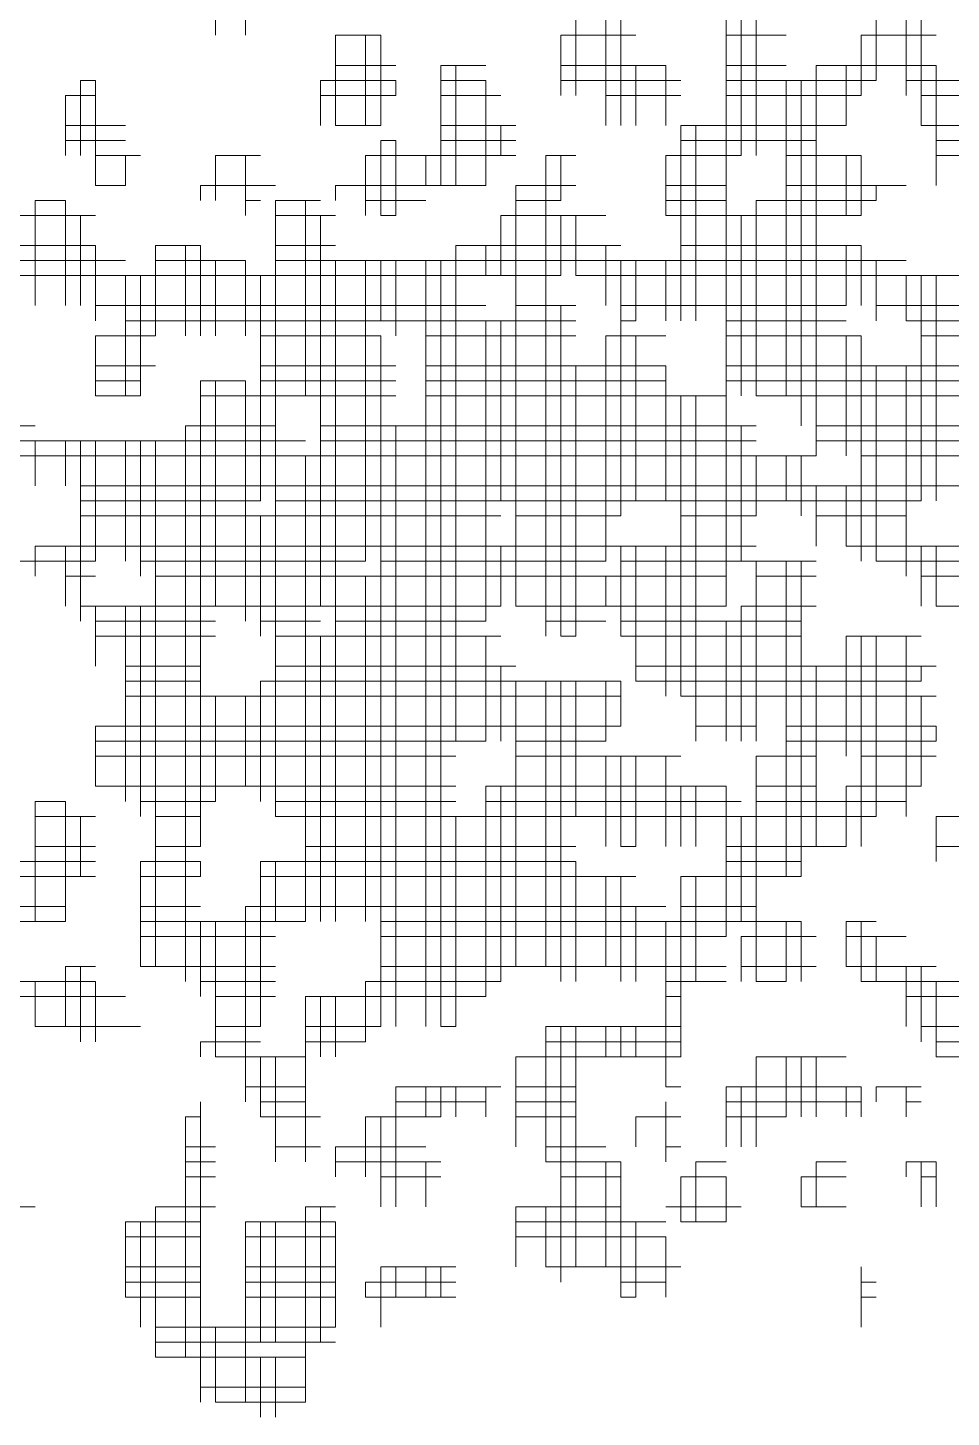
# Model space of a CAD drawing. Header units: millimetres. Extents: x 13268 to 164478, y 289082 to 363688.
# Drawn here: x 81355 to 82638, y 346916 to 348846 of the extents above; entities that cross this region are included whole.
import ezdxf

# ---------------------------------------------------------------- set-up
doc = ezdxf.new("R2010")
doc.units = ezdxf.units.MM

# ---------------------------------------------------------------- blocks, each defined once
blk = doc.blocks.new('A$C010A7659')
at = {"lineweight": 0}
for points in [[(1829.95, 1689.19), (1829.95, 1581.54)], [(1846.51, 1689.19), (1846.51, 1573.26)], [(1846.51, 1689.19), (1846.51, 1581.54)], [(1854.79, 1689.19), (1854.79, 1556.7)], [(1680.91, 1680.91), (1680.91, 1556.7)], [(1689.19, 1680.91), (1689.19, 1556.7)], [(1664.35, 1622.94), (1664.35, 1573.26)], [(1465.62, 1614.66), (1465.62, 1606.38)], [(1482.18, 1614.66), (1482.18, 1606.38)], [(1664.35, 1614.66), (1664.35, 1573.26)], [(1747.15, 1614.66), (1747.15, 1540.14)], [(1747.15, 1614.66), (1747.15, 1589.82)], [(1755.43, 1614.66), (1755.43, 1540.14)], [(1763.71, 1614.66), (1763.71, 1540.14)], [(1531.86, 1606.38), (1531.86, 1556.7)], [(1531.86, 1606.38), (1556.7, 1606.38)], [(1548.42, 1606.38), (1548.42, 1556.7)], [(1556.7, 1606.38), (1556.7, 1556.7)], [(1656.07, 1606.38), (1656.07, 1573.26)], [(1656.07, 1606.38), (1697.47, 1606.38)], [(1656.07, 1606.38), (1689.19, 1606.38)], [(1689.19, 1606.38), (1689.19, 1556.7)], [(1747.15, 1606.38), (1780.27, 1606.38)], [(1747.15, 1606.38), (1763.71, 1606.38)], [(1763.71, 1606.38), (1763.71, 1540.14)], [(1821.67, 1606.38), (1821.67, 1581.54)], [(1821.67, 1606.38), (1821.67, 1573.26)], [(1821.67, 1606.38), (1863.07, 1606.38)], [(1829.95, 1606.38), (1863.07, 1606.38)], [(1531.86, 1589.82), (1531.86, 1556.7)], [(1531.86, 1589.82), (1564.98, 1589.82)], [(1556.7, 1589.82), (1556.7, 1556.7)], [(1589.82, 1589.82), (1589.82, 1523.58)], [(1589.82, 1589.82), (1614.66, 1589.82)], [(1598.1, 1589.82), (1598.1, 1523.58)], [(1656.07, 1589.82), (1714.03, 1589.82)], [(1697.47, 1589.82), (1697.47, 1556.7)], [(1714.03, 1589.82), (1714.03, 1556.7)], [(1747.15, 1589.82), (1780.27, 1589.82)], [(1796.83, 1589.82), (1796.83, 1556.7)], [(1796.83, 1589.82), (1863.07, 1589.82)], [(1813.39, 1589.82), (1813.39, 1556.7)], [(1863.07, 1589.82), (1863.07, 1540.14)], [(1391.1, 1581.54), (1391.1, 1540.14)], [(1391.1, 1581.54), (1399.38, 1581.54)], [(1391.1, 1581.54), (1399.38, 1581.54)], [(1399.38, 1581.54), (1399.38, 1523.58)], [(1523.58, 1581.54), (1523.58, 1556.7)], [(1523.58, 1581.54), (1564.98, 1581.54)], [(1523.58, 1581.54), (1564.98, 1581.54)], [(1564.98, 1581.54), (1564.98, 1573.26)], [(1589.82, 1581.54), (1589.82, 1556.7)], [(1589.82, 1581.54), (1614.66, 1581.54)], [(1589.82, 1581.54), (1614.66, 1581.54)], [(1614.66, 1581.54), (1614.66, 1523.58)], [(1656.07, 1581.54), (1722.31, 1581.54)], [(1656.07, 1581.54), (1722.31, 1581.54)], [(1714.03, 1581.54), (1714.03, 1556.7)], [(1747.15, 1581.54), (1821.67, 1581.54)], [(1747.15, 1581.54), (1780.27, 1581.54)], [(1780.27, 1581.54), (1780.27, 1407.66)], [(1788.55, 1581.54), (1788.55, 1391.1)], [(1788.55, 1581.54), (1788.55, 1391.1)], [(1788.55, 1581.54), (1829.95, 1581.54)], [(1796.83, 1581.54), (1796.83, 1391.1)], [(1846.51, 1581.54), (2219.13, 1581.54)], [(1846.51, 1581.54), (2210.85, 1581.54)], [(1863.07, 1581.54), (1863.07, 1523.58)], [(1382.82, 1573.26), (1382.82, 1540.14)], [(1382.82, 1573.26), (1399.38, 1573.26)], [(1523.58, 1573.26), (1564.98, 1573.26)], [(1589.82, 1573.26), (1622.95, 1573.26)], [(1614.66, 1573.26), (1614.66, 1523.58)], [(1680.91, 1573.26), (1722.31, 1573.26)], [(1747.15, 1573.26), (1747.15, 1291.73)], [(1747.15, 1573.26), (1821.67, 1573.26)], [(1854.79, 1573.26), (1962.44, 1573.26)], [(1382.82, 1556.7), (1382.82, 1548.42)], [(1382.82, 1556.7), (1415.94, 1556.7)], [(1382.82, 1556.7), (1415.94, 1556.7)], [(1399.38, 1556.7), (1399.38, 1523.58)], [(1531.86, 1556.7), (1556.7, 1556.7)], [(1589.82, 1556.7), (1631.23, 1556.7)], [(1589.82, 1556.7), (1631.23, 1556.7)], [(1622.95, 1556.7), (1622.95, 1540.14)], [(1722.31, 1556.7), (1722.31, 1449.06)], [(1722.31, 1556.7), (1796.83, 1556.7)], [(1730.59, 1556.7), (1730.59, 1449.06)], [(1747.15, 1556.7), (1813.39, 1556.7)], [(1854.79, 1556.7), (1962.44, 1556.7)], [(1863.07, 1556.7), (1962.44, 1556.7)], [(1382.82, 1548.42), (1415.94, 1548.42)], [(1556.7, 1548.42), (1556.7, 1507.02)], [(1556.7, 1548.42), (1556.7, 1507.02)], [(1556.7, 1548.42), (1564.98, 1548.42)], [(1564.98, 1548.42), (1564.98, 1507.02)], [(1589.82, 1548.42), (1631.23, 1548.42)], [(1722.31, 1548.42), (1722.31, 1449.06)], [(1722.31, 1548.42), (1796.83, 1548.42)], [(1863.07, 1548.42), (1896.2, 1548.42)], [(1399.38, 1540.14), (1424.22, 1540.14)], [(1399.38, 1540.14), (1415.94, 1540.14)], [(1415.94, 1540.14), (1415.94, 1523.58)], [(1465.62, 1540.14), (1465.62, 1515.3)], [(1465.62, 1540.14), (1490.46, 1540.14)], [(1482.18, 1540.14), (1482.18, 1507.02)], [(1482.18, 1540.14), (1482.18, 1507.02)], [(1482.18, 1540.14), (1490.46, 1540.14)], [(1548.42, 1540.14), (1548.42, 1507.02)], [(1548.42, 1540.14), (1622.95, 1540.14)], [(1548.42, 1540.14), (1564.98, 1540.14)], [(1564.98, 1540.14), (1564.98, 1507.02)], [(1581.54, 1540.14), (1581.54, 1523.58)], [(1589.82, 1540.14), (1589.82, 1523.58)], [(1589.82, 1540.14), (1631.23, 1540.14)], [(1647.79, 1540.14), (1647.79, 1473.9)], [(1647.79, 1540.14), (1647.79, 1473.9)], [(1647.79, 1540.14), (1664.35, 1540.14)], [(1647.79, 1540.14), (1664.35, 1540.14)], [(1656.07, 1540.14), (1656.07, 1515.3)], [(1714.03, 1540.14), (1714.03, 1507.02)], [(1714.03, 1540.14), (1747.15, 1540.14)], [(1714.03, 1540.14), (1755.43, 1540.14)], [(1780.27, 1540.14), (1821.67, 1540.14)], [(1780.27, 1540.14), (1813.39, 1540.14)], [(1796.83, 1540.14), (1796.83, 1449.06)], [(1813.39, 1540.14), (1813.39, 1507.02)], [(1821.67, 1540.14), (1821.67, 1507.02)], [(1863.07, 1540.14), (1896.2, 1540.14)], [(1863.07, 1540.14), (1896.2, 1540.14)], [(1399.38, 1523.58), (1415.94, 1523.58)], [(1457.34, 1523.58), (1457.34, 1515.3)], [(1457.34, 1523.58), (1490.46, 1523.58)], [(1457.34, 1523.58), (1498.74, 1523.58)], [(1531.86, 1523.58), (1531.86, 1515.3)], [(1531.86, 1523.58), (1581.54, 1523.58)], [(1531.86, 1523.58), (1614.66, 1523.58)], [(1631.23, 1523.58), (1631.23, 1473.9)], [(1631.23, 1523.58), (1664.35, 1523.58)], [(1631.23, 1523.58), (1664.35, 1523.58)], [(1714.03, 1523.58), (1747.15, 1523.58)], [(1714.03, 1523.58), (1747.15, 1523.58)], [(1780.27, 1523.58), (1846.51, 1523.58)], [(1780.27, 1523.58), (1846.51, 1523.58)], [(1821.67, 1523.58), (1821.67, 1507.02)], [(1829.95, 1523.58), (1829.95, 1515.3)], [(1366.25, 1515.3), (1366.25, 1457.34)], [(1366.25, 1515.3), (1382.82, 1515.3)], [(1382.82, 1515.3), (1382.82, 1473.9)], [(1482.18, 1515.3), (1490.46, 1515.3)], [(1498.74, 1515.3), (1498.74, 1391.1)], [(1498.74, 1515.3), (1523.58, 1515.3)], [(1515.3, 1515.3), (1515.3, 1407.66)], [(1515.3, 1515.3), (1515.3, 1407.66)], [(1548.42, 1515.3), (1581.54, 1515.3)], [(1631.23, 1515.3), (1656.07, 1515.3)], [(1714.03, 1515.3), (1747.15, 1515.3)], [(1763.71, 1515.3), (1763.71, 1407.66)], [(1763.71, 1515.3), (1829.95, 1515.3)], [(1300.01, 1507.02), (1399.38, 1507.02)], [(1300.01, 1507.02), (1391.1, 1507.02)], [(1382.82, 1507.02), (1382.82, 1457.34)], [(1391.1, 1507.02), (1391.1, 1457.34)], [(1498.74, 1507.02), (1498.74, 1490.46)], [(1498.74, 1507.02), (1531.86, 1507.02)], [(1498.74, 1507.02), (1531.86, 1507.02)], [(1523.58, 1507.02), (1523.58, 1291.73)], [(1556.7, 1507.02), (1564.98, 1507.02)], [(1622.95, 1507.02), (1622.95, 1473.9)], [(1622.95, 1507.02), (1680.91, 1507.02)], [(1631.23, 1507.02), (1631.23, 1349.69)], [(1631.23, 1507.02), (1664.35, 1507.02)], [(1656.07, 1507.02), (1656.07, 1473.9)], [(1664.35, 1507.02), (1664.35, 1473.9)], [(1664.35, 1507.02), (1664.35, 1473.9)], [(1714.03, 1507.02), (1821.67, 1507.02)], [(1722.31, 1507.02), (1813.39, 1507.02)], [(1747.15, 1507.02), (1747.15, 1407.66)], [(1755.43, 1507.02), (1755.43, 1407.66)], [(1763.71, 1507.02), (1763.71, 1407.66)], [(1300.01, 1490.46), (1399.38, 1490.46)], [(1399.38, 1490.46), (1399.38, 1457.34)], [(1432.5, 1490.46), (1432.5, 1440.78)], [(1432.5, 1490.46), (1457.34, 1490.46)], [(1449.06, 1490.46), (1449.06, 1440.78)], [(1457.34, 1490.46), (1457.34, 1440.78)], [(1498.74, 1490.46), (1531.86, 1490.46)], [(1598.1, 1490.46), (1598.1, 1217.21)], [(1598.1, 1490.46), (1689.19, 1490.46)], [(1614.66, 1490.46), (1614.66, 1473.9)], [(1614.66, 1490.46), (1614.66, 1473.9)], [(1680.91, 1490.46), (1680.91, 1457.34)], [(1722.31, 1490.46), (1821.67, 1490.46)], [(1813.39, 1490.46), (1813.39, 1457.34)], [(1821.67, 1490.46), (1821.67, 1457.34)], [(1300.01, 1482.18), (1399.38, 1482.18)], [(1349.69, 1482.18), (1415.94, 1482.18)], [(1399.38, 1482.18), (1399.38, 1449.06)], [(1432.5, 1482.18), (1482.18, 1482.18)], [(1432.5, 1482.18), (1465.62, 1482.18)], [(1457.34, 1482.18), (1457.34, 1440.78)], [(1465.62, 1482.18), (1465.62, 1440.78)], [(1482.18, 1482.18), (1482.18, 1440.78)], [(1498.74, 1482.18), (1498.74, 1275.17)], [(1498.74, 1482.18), (1846.51, 1482.18)], [(1498.74, 1482.18), (1531.86, 1482.18)], [(1531.86, 1482.18), (1531.86, 1117.84)], [(1531.86, 1482.18), (1531.86, 1291.73)], [(1548.42, 1482.18), (1548.42, 1316.57)], [(1556.7, 1482.18), (1556.7, 1449.06)], [(1556.7, 1482.18), (1556.7, 1449.06)], [(1556.7, 1482.18), (1689.19, 1482.18)], [(1564.98, 1482.18), (1564.98, 1440.78)], [(1564.98, 1482.18), (1564.98, 1449.06)], [(1581.54, 1482.18), (1581.54, 1059.88)], [(1589.82, 1482.18), (1589.82, 1059.88)], [(1589.82, 1482.18), (1589.82, 1059.88)], [(1689.19, 1482.18), (1689.19, 1449.06)], [(1689.19, 1482.18), (1689.19, 1457.34)], [(1697.47, 1482.18), (1697.47, 1449.06)], [(1714.03, 1482.18), (1714.03, 1449.06)], [(1714.03, 1482.18), (1714.03, 1449.06)], [(1722.31, 1482.18), (1829.95, 1482.18)], [(1821.67, 1482.18), (1821.67, 1457.34)], [(1829.95, 1482.18), (1829.95, 1449.06)], [(1349.69, 1473.9), (1424.22, 1473.9)], [(1357.97, 1473.9), (1382.82, 1473.9)], [(1382.82, 1473.9), (1614.66, 1473.9)], [(1415.94, 1473.9), (1415.94, 1407.66)], [(1424.22, 1473.9), (1424.22, 1424.22)], [(1424.22, 1473.9), (1424.22, 1407.66)], [(1432.5, 1473.9), (1432.5, 1440.78)], [(1432.5, 1473.9), (1631.23, 1473.9)], [(1482.18, 1473.9), (1482.18, 1440.78)], [(1490.46, 1473.9), (1490.46, 1349.69)], [(1631.23, 1473.9), (1631.23, 1291.73)], [(1631.23, 1473.9), (1656.07, 1473.9)], [(1647.79, 1473.9), (1647.79, 1275.17)], [(1647.79, 1473.9), (1647.79, 1283.45)], [(1664.35, 1473.9), (1854.79, 1473.9)], [(1680.91, 1473.9), (1929.32, 1473.9)], [(1846.51, 1473.9), (1846.51, 1449.06)], [(1846.51, 1473.9), (1846.51, 1449.06)], [(1854.79, 1473.9), (1854.79, 1349.69)], [(1863.07, 1473.9), (1863.07, 1349.69)], [(1863.07, 1473.9), (1863.07, 1349.69)], [(1399.38, 1457.34), (1614.66, 1457.34)], [(1631.23, 1457.34), (1664.35, 1457.34)], [(1656.07, 1457.34), (1656.07, 1275.17)], [(1689.19, 1457.34), (1813.39, 1457.34)], [(1829.95, 1457.34), (1929.32, 1457.34)], [(1415.94, 1449.06), (1556.7, 1449.06)], [(1415.94, 1449.06), (1614.66, 1449.06)], [(1564.98, 1449.06), (1664.35, 1449.06)], [(1614.66, 1449.06), (1614.66, 1291.73)], [(1614.66, 1449.06), (1614.66, 1283.45)], [(1622.95, 1449.06), (1622.95, 1349.69)], [(1631.23, 1449.06), (1664.35, 1449.06)], [(1689.19, 1449.06), (1689.19, 1349.69)], [(1689.19, 1449.06), (1689.19, 1341.41)], [(1689.19, 1449.06), (1697.47, 1449.06)], [(1747.15, 1449.06), (1813.39, 1449.06)], [(1747.15, 1449.06), (1796.83, 1449.06)], [(1796.83, 1449.06), (1796.83, 1374.53)], [(1846.51, 1449.06), (1929.32, 1449.06)], [(1854.79, 1449.06), (1945.88, 1449.06)], [(1399.38, 1440.78), (1399.38, 1407.66)], [(1399.38, 1440.78), (1432.5, 1440.78)], [(1490.46, 1440.78), (1556.7, 1440.78)], [(1556.7, 1440.78), (1556.7, 1117.84)], [(1581.54, 1440.78), (1664.35, 1440.78)], [(1680.91, 1440.78), (1680.91, 1316.57)], [(1680.91, 1440.78), (1714.03, 1440.78)], [(1697.47, 1440.78), (1697.47, 1349.69)], [(1747.15, 1440.78), (1821.67, 1440.78)], [(1813.39, 1440.78), (1813.39, 1374.53)], [(1821.67, 1440.78), (1821.67, 1374.53)], [(1854.79, 1440.78), (1945.88, 1440.78)], [(1399.38, 1424.22), (1399.38, 1407.66)], [(1399.38, 1424.22), (1424.22, 1424.22)], [(1399.38, 1424.22), (1432.5, 1424.22)], [(1490.46, 1424.22), (1564.98, 1424.22)], [(1490.46, 1424.22), (1556.7, 1424.22)], [(1556.7, 1424.22), (1556.7, 1391.1)], [(1581.54, 1424.22), (1714.03, 1424.22)], [(1581.54, 1424.22), (1714.03, 1424.22)], [(1664.35, 1424.22), (1664.35, 1275.17)], [(1664.35, 1424.22), (1664.35, 1275.17)], [(1714.03, 1424.22), (1714.03, 1349.69)], [(1747.15, 1424.22), (1945.88, 1424.22)], [(1747.15, 1424.22), (1821.67, 1424.22)], [(1821.67, 1424.22), (1821.67, 1316.57)], [(1829.95, 1424.22), (1829.95, 1316.57)], [(1846.51, 1424.22), (1846.51, 1349.69)], [(1846.51, 1424.22), (1846.51, 1316.57)], [(1846.51, 1424.22), (1945.88, 1424.22)], [(1399.38, 1415.94), (1424.22, 1415.94)], [(1457.34, 1415.94), (1457.34, 1291.73)], [(1457.34, 1415.94), (1457.34, 1159.25)], [(1457.34, 1415.94), (1482.18, 1415.94)], [(1465.62, 1415.94), (1465.62, 1291.73)], [(1482.18, 1415.94), (1482.18, 1291.73)], [(1490.46, 1415.94), (1564.98, 1415.94)], [(1581.54, 1415.94), (1714.03, 1415.94)], [(1747.15, 1415.94), (1945.88, 1415.94)], [(1399.38, 1407.66), (1424.22, 1407.66)], [(1457.34, 1407.66), (1515.3, 1407.66)], [(1457.34, 1407.66), (1564.98, 1407.66)], [(1482.18, 1407.66), (1482.18, 1349.69)], [(1523.58, 1407.66), (1564.98, 1407.66)], [(1581.54, 1407.66), (1747.15, 1407.66)], [(1581.54, 1407.66), (1722.31, 1407.66)], [(1714.03, 1407.66), (1714.03, 1349.69)], [(1722.31, 1407.66), (1722.31, 1242.05)], [(1722.31, 1407.66), (1722.31, 1242.05)], [(1730.59, 1407.66), (1730.59, 1217.21)], [(1763.71, 1407.66), (1929.32, 1407.66)], [(1788.55, 1407.66), (1912.76, 1407.66)], [(1233.77, 1391.1), (1366.25, 1391.1)], [(1449.06, 1391.1), (1449.06, 1084.72)], [(1449.06, 1391.1), (1498.74, 1391.1)], [(1449.06, 1391.1), (1498.74, 1391.1)], [(1523.58, 1391.1), (1564.98, 1391.1)], [(1523.58, 1391.1), (1556.7, 1391.1)], [(1556.7, 1391.1), (1556.7, 1059.88)], [(1564.98, 1391.1), (1564.98, 1059.88)], [(1564.98, 1391.1), (1763.71, 1391.1)], [(1581.54, 1391.1), (1755.43, 1391.1)], [(1747.15, 1391.1), (1747.15, 1308.29)], [(1755.43, 1391.1), (1755.43, 1316.57)], [(1796.83, 1391.1), (1896.2, 1391.1)], [(1796.83, 1391.1), (1896.2, 1391.1)], [(1300.01, 1382.82), (1515.3, 1382.82)], [(1366.25, 1382.82), (1366.25, 1357.97)], [(1382.82, 1382.82), (1382.82, 1357.97)], [(1382.82, 1382.82), (1382.82, 1357.97)], [(1391.1, 1382.82), (1391.1, 1283.45)], [(1399.38, 1382.82), (1399.38, 1316.57)], [(1399.38, 1382.82), (1399.38, 1316.57)], [(1415.94, 1382.82), (1415.94, 1316.57)], [(1424.22, 1382.82), (1424.22, 1308.29)], [(1424.22, 1382.82), (1424.22, 1316.57)], [(1432.5, 1382.82), (1432.5, 1093)], [(1432.5, 1382.82), (1432.5, 1349.69)], [(1498.74, 1382.82), (1498.74, 1175.81)], [(1523.58, 1382.82), (1763.71, 1382.82)], [(1564.98, 1382.82), (1564.98, 1059.88)], [(1796.83, 1382.82), (1896.2, 1382.82)], [(1316.57, 1374.53), (1796.83, 1374.53)], [(1324.85, 1374.53), (1763.71, 1374.53)], [(1515.3, 1374.53), (1515.3, 1159.25)], [(1515.3, 1374.53), (1515.3, 1159.25)], [(1763.71, 1374.53), (1763.71, 1341.41)], [(1763.71, 1374.53), (1763.71, 1341.41)], [(1780.27, 1374.53), (1780.27, 1349.69)], [(1788.55, 1374.53), (1788.55, 1341.41)], [(1788.55, 1374.53), (1788.55, 1349.69)], [(1821.67, 1374.53), (1896.2, 1374.53)], [(1821.67, 1374.53), (1896.2, 1374.53)], [(1391.1, 1357.97), (1921.04, 1357.97)], [(1796.83, 1357.97), (1796.83, 1324.85)], [(1796.83, 1357.97), (1796.83, 1341.41)], [(1813.39, 1357.97), (1813.39, 1324.85)], [(1821.67, 1357.97), (1821.67, 1324.85)], [(1391.1, 1349.69), (1432.5, 1349.69)], [(1391.1, 1349.69), (1432.5, 1349.69)], [(1432.5, 1349.69), (1482.18, 1349.69)], [(1432.5, 1349.69), (1490.46, 1349.69)], [(1498.74, 1349.69), (1622.95, 1349.69)], [(1498.74, 1349.69), (1854.79, 1349.69)], [(1631.23, 1349.69), (1689.19, 1349.69)], [(1722.31, 1349.69), (1780.27, 1349.69)], [(1788.55, 1349.69), (1846.51, 1349.69)], [(1391.1, 1341.41), (1622.95, 1341.41)], [(1432.5, 1341.41), (1432.5, 1175.81)], [(1482.18, 1341.41), (1482.18, 1283.45)], [(1490.46, 1341.41), (1490.46, 1275.17)], [(1631.23, 1341.41), (1689.19, 1341.41)], [(1722.31, 1341.41), (1763.71, 1341.41)], [(1796.83, 1341.41), (1846.51, 1341.41)], [(1366.25, 1324.85), (1366.25, 1308.29)], [(1366.25, 1324.85), (1763.71, 1324.85)], [(1382.82, 1324.85), (1382.82, 1291.73)], [(1382.82, 1324.85), (1382.82, 1291.73)], [(1382.82, 1324.85), (1622.95, 1324.85)], [(1622.95, 1324.85), (1622.95, 1291.73)], [(1631.23, 1324.85), (1631.23, 1291.73)], [(1631.23, 1324.85), (1689.19, 1324.85)], [(1689.19, 1324.85), (1689.19, 1275.17)], [(1689.19, 1324.85), (1689.19, 1291.73)], [(1697.47, 1324.85), (1697.47, 1250.33)], [(1714.03, 1324.85), (1714.03, 1242.05)], [(1714.03, 1324.85), (1714.03, 1250.33)], [(1714.03, 1324.85), (1763.71, 1324.85)], [(1813.39, 1324.85), (1854.79, 1324.85)], [(1821.67, 1324.85), (1896.2, 1324.85)], [(1846.51, 1324.85), (1846.51, 1308.29)], [(1854.79, 1324.85), (1854.79, 1291.73)], [(1863.07, 1324.85), (1863.07, 1291.73)], [(1863.07, 1324.85), (1863.07, 1291.73)], [(1357.97, 1316.57), (1399.38, 1316.57)], [(1366.25, 1316.57), (1399.38, 1316.57)], [(1424.22, 1316.57), (1548.42, 1316.57)], [(1424.22, 1316.57), (1548.42, 1316.57)], [(1556.7, 1316.57), (1680.91, 1316.57)], [(1556.7, 1316.57), (1680.91, 1316.57)], [(1689.19, 1316.57), (1755.43, 1316.57)], [(1689.19, 1316.57), (1763.71, 1316.57)], [(1763.71, 1316.57), (1763.71, 1225.49)], [(1763.71, 1316.57), (1796.83, 1316.57)], [(1780.27, 1316.57), (1780.27, 1142.69)], [(1780.27, 1316.57), (1796.83, 1316.57)], [(1788.55, 1316.57), (1788.55, 1283.45)], [(1788.55, 1316.57), (1788.55, 1142.69)], [(1829.95, 1316.57), (1879.64, 1316.57)], [(1846.51, 1316.57), (1879.64, 1316.57)], [(1382.82, 1308.29), (1399.38, 1308.29)], [(1432.5, 1308.29), (1747.15, 1308.29)], [(1548.42, 1308.29), (1548.42, 1117.84)], [(1680.91, 1308.29), (1680.91, 1291.73)], [(1763.71, 1308.29), (1796.83, 1308.29)], [(1854.79, 1308.29), (1896.2, 1308.29)], [(1391.1, 1291.73), (1465.62, 1291.73)], [(1391.1, 1291.73), (1415.94, 1291.73)], [(1399.38, 1291.73), (1399.38, 1258.61)], [(1399.38, 1291.73), (1399.38, 1275.17)], [(1415.94, 1291.73), (1415.94, 1184.09)], [(1424.22, 1291.73), (1424.22, 1175.81)], [(1424.22, 1291.73), (1424.22, 1184.09)], [(1432.5, 1291.73), (1457.34, 1291.73)], [(1457.34, 1291.73), (1457.34, 1258.61)], [(1465.62, 1291.73), (1622.95, 1291.73)], [(1482.18, 1291.73), (1523.58, 1291.73)], [(1531.86, 1291.73), (1614.66, 1291.73)], [(1631.23, 1291.73), (1689.19, 1291.73)], [(1647.79, 1291.73), (1680.91, 1291.73)], [(1689.19, 1291.73), (1747.15, 1291.73)], [(1689.19, 1291.73), (1747.15, 1291.73)], [(1755.43, 1291.73), (1755.43, 1217.21)], [(1755.43, 1291.73), (1796.83, 1291.73)], [(1763.71, 1291.73), (1763.71, 1217.21)], [(1763.71, 1291.73), (1796.83, 1291.73)], [(1863.07, 1291.73), (1896.2, 1291.73)], [(1399.38, 1283.45), (1465.62, 1283.45)], [(1490.46, 1283.45), (1523.58, 1283.45)], [(1531.86, 1283.45), (1614.66, 1283.45)], [(1647.79, 1283.45), (1680.91, 1283.45)], [(1689.19, 1283.45), (1747.15, 1283.45)], [(1747.15, 1283.45), (1747.15, 1217.21)], [(1747.15, 1283.45), (1788.55, 1283.45)], [(1399.38, 1275.17), (1465.62, 1275.17)], [(1399.38, 1275.17), (1465.62, 1275.17)], [(1498.74, 1275.17), (1622.95, 1275.17)], [(1498.74, 1275.17), (1523.58, 1275.17)], [(1523.58, 1275.17), (1523.58, 1117.84)], [(1531.86, 1275.17), (1531.86, 1117.84)], [(1531.86, 1275.17), (1614.66, 1275.17)], [(1614.66, 1275.17), (1614.66, 1217.21)], [(1614.66, 1275.17), (1614.66, 1217.21)], [(1656.07, 1275.17), (1664.35, 1275.17)], [(1689.19, 1275.17), (1747.15, 1275.17)], [(1697.47, 1275.17), (1788.55, 1275.17)], [(1747.15, 1275.17), (1747.15, 1217.21)], [(1747.15, 1275.17), (1788.55, 1275.17)], [(1813.39, 1275.17), (1813.39, 1208.93)], [(1813.39, 1275.17), (1854.79, 1275.17)], [(1821.67, 1275.17), (1821.67, 1175.81)], [(1821.67, 1275.17), (1821.67, 1208.93)], [(1821.67, 1275.17), (1846.51, 1275.17)], [(1829.95, 1275.17), (1829.95, 1175.81)], [(1846.51, 1275.17), (1846.51, 1192.37)], [(1846.51, 1275.17), (1846.51, 1175.81)], [(1415.94, 1258.61), (1457.34, 1258.61)], [(1498.74, 1258.61), (1498.74, 1175.81)], [(1498.74, 1258.61), (1631.23, 1258.61)], [(1622.95, 1258.61), (1622.95, 1217.21)], [(1697.47, 1258.61), (1796.83, 1258.61)], [(1788.55, 1258.61), (1788.55, 1150.97)], [(1796.83, 1258.61), (1796.83, 1208.93)], [(1796.83, 1258.61), (1863.07, 1258.61)], [(1854.79, 1258.61), (1854.79, 1250.33)], [(1415.94, 1250.33), (1457.34, 1250.33)], [(1415.94, 1250.33), (1457.34, 1250.33)], [(1490.46, 1250.33), (1490.46, 1184.09)], [(1490.46, 1250.33), (1689.19, 1250.33)], [(1498.74, 1250.33), (1631.23, 1250.33)], [(1631.23, 1250.33), (1631.23, 1093)], [(1631.23, 1250.33), (1631.23, 1093)], [(1647.79, 1250.33), (1647.79, 1093)], [(1647.79, 1250.33), (1647.79, 1093)], [(1656.07, 1250.33), (1656.07, 1084.72)], [(1664.35, 1250.33), (1664.35, 1217.21)], [(1664.35, 1250.33), (1664.35, 1175.81)], [(1680.91, 1250.33), (1680.91, 1217.21)], [(1689.19, 1250.33), (1689.19, 1225.49)], [(1697.47, 1250.33), (1796.83, 1250.33)], [(1714.03, 1250.33), (1796.83, 1250.33)], [(1796.83, 1250.33), (1854.79, 1250.33)], [(1796.83, 1250.33), (1854.79, 1250.33)], [(1415.94, 1242.05), (1689.19, 1242.05)], [(1415.94, 1242.05), (1689.19, 1242.05)], [(1457.34, 1242.05), (1457.34, 1175.81)], [(1465.62, 1242.05), (1465.62, 1184.09)], [(1482.18, 1242.05), (1482.18, 1192.37)], [(1482.18, 1242.05), (1482.18, 1192.37)], [(1722.31, 1242.05), (1854.79, 1242.05)], [(1730.59, 1242.05), (1863.07, 1242.05)], [(1796.83, 1242.05), (1796.83, 1159.25)], [(1854.79, 1242.05), (1854.79, 1192.37)], [(1399.38, 1225.49), (1399.38, 1192.37)], [(1399.38, 1225.49), (1689.19, 1225.49)], [(1730.59, 1225.49), (1763.71, 1225.49)], [(1780.27, 1225.49), (1863.07, 1225.49)], [(1863.07, 1225.49), (1863.07, 1217.21)], [(1399.38, 1217.21), (1598.1, 1217.21)], [(1399.38, 1217.21), (1614.66, 1217.21)], [(1631.23, 1217.21), (1664.35, 1217.21)], [(1631.23, 1217.21), (1680.91, 1217.21)], [(1780.27, 1217.21), (1863.07, 1217.21)], [(1780.27, 1217.21), (1863.07, 1217.21)], [(1399.38, 1208.93), (1598.1, 1208.93)], [(1631.23, 1208.93), (1722.31, 1208.93)], [(1664.35, 1208.93), (1664.35, 1175.81)], [(1680.91, 1208.93), (1680.91, 1159.25)], [(1689.19, 1208.93), (1689.19, 1159.25)], [(1689.19, 1208.93), (1689.19, 1159.25)], [(1697.47, 1208.93), (1697.47, 1159.25)], [(1714.03, 1208.93), (1714.03, 1159.25)], [(1714.03, 1208.93), (1714.03, 1159.25)], [(1763.71, 1208.93), (1763.71, 1126.13)], [(1763.71, 1208.93), (1796.83, 1208.93)], [(1821.67, 1208.93), (1863.07, 1208.93)], [(1399.38, 1192.37), (1598.1, 1192.37)], [(1415.94, 1192.37), (1482.18, 1192.37)], [(1490.46, 1192.37), (1598.1, 1192.37)], [(1614.66, 1192.37), (1614.66, 1084.72)], [(1614.66, 1192.37), (1747.15, 1192.37)], [(1622.95, 1192.37), (1622.95, 1084.72)], [(1622.95, 1192.37), (1747.15, 1192.37)], [(1722.31, 1192.37), (1722.31, 1159.25)], [(1722.31, 1192.37), (1722.31, 1159.25)], [(1730.59, 1192.37), (1730.59, 1159.25)], [(1747.15, 1192.37), (1747.15, 1109.56)], [(1763.71, 1192.37), (1796.83, 1192.37)], [(1763.71, 1192.37), (1796.83, 1192.37)], [(1813.39, 1192.37), (1813.39, 1159.25)], [(1813.39, 1192.37), (1846.51, 1192.37)], [(1821.67, 1192.37), (1821.67, 1159.25)], [(1821.67, 1192.37), (1854.79, 1192.37)], [(1366.25, 1184.09), (1366.25, 1117.84)], [(1366.25, 1184.09), (1382.82, 1184.09)], [(1382.82, 1184.09), (1382.82, 1117.84)], [(1424.22, 1184.09), (1465.62, 1184.09)], [(1498.74, 1184.09), (1598.1, 1184.09)], [(1614.66, 1184.09), (1614.66, 1076.44)], [(1614.66, 1184.09), (1755.43, 1184.09)], [(1747.15, 1184.09), (1747.15, 1109.56)], [(1763.71, 1184.09), (1846.51, 1184.09)], [(1796.83, 1184.09), (1796.83, 1159.25)], [(1366.25, 1175.81), (1399.38, 1175.81)], [(1366.25, 1175.81), (1399.38, 1175.81)], [(1382.82, 1175.81), (1382.82, 1126.13)], [(1391.1, 1175.81), (1391.1, 1142.69)], [(1432.5, 1175.81), (1457.34, 1175.81)], [(1432.5, 1175.81), (1457.34, 1175.81)], [(1498.74, 1175.81), (1763.71, 1175.81)], [(1515.3, 1175.81), (1664.35, 1175.81)], [(1598.1, 1175.81), (1598.1, 1059.88)], [(1680.91, 1175.81), (1821.67, 1175.81)], [(1755.43, 1175.81), (1755.43, 1117.84)], [(1763.71, 1175.81), (1763.71, 1117.84)], [(1763.71, 1175.81), (1829.95, 1175.81)], [(1863.07, 1175.81), (1863.07, 1150.97)], [(1863.07, 1175.81), (1863.07, 1159.25)], [(1863.07, 1175.81), (1912.76, 1175.81)], [(1366.25, 1159.25), (1399.38, 1159.25)], [(1366.25, 1159.25), (1399.38, 1159.25)], [(1432.5, 1159.25), (1432.5, 1093)], [(1432.5, 1159.25), (1457.34, 1159.25)], [(1432.5, 1159.25), (1457.34, 1159.25)], [(1515.3, 1159.25), (1515.3, 1117.84)], [(1515.3, 1159.25), (1664.35, 1159.25)], [(1523.58, 1159.25), (1664.35, 1159.25)], [(1689.19, 1159.25), (1697.47, 1159.25)], [(1747.15, 1159.25), (1796.83, 1159.25)], [(1747.15, 1159.25), (1813.39, 1159.25)], [(1863.07, 1159.25), (1896.2, 1159.25)], [(1863.07, 1159.25), (1912.76, 1159.25)], [(1357.97, 1150.97), (1399.38, 1150.97)], [(1424.22, 1150.97), (1424.22, 1093)], [(1424.22, 1150.97), (1457.34, 1150.97)], [(1457.34, 1150.97), (1457.34, 1142.69)], [(1490.46, 1150.97), (1490.46, 1059.88)], [(1490.46, 1150.97), (1664.35, 1150.97)], [(1498.74, 1150.97), (1498.74, 1117.84)], [(1498.74, 1150.97), (1498.74, 1117.84)], [(1515.3, 1150.97), (1515.3, 1117.84)], [(1664.35, 1150.97), (1664.35, 1084.72)], [(1747.15, 1150.97), (1788.55, 1150.97)], [(1357.97, 1142.69), (1391.1, 1142.69)], [(1357.97, 1142.69), (1399.38, 1142.69)], [(1424.22, 1142.69), (1457.34, 1142.69)], [(1424.22, 1142.69), (1457.34, 1142.69)], [(1490.46, 1142.69), (1697.47, 1142.69)], [(1490.46, 1142.69), (1664.35, 1142.69)], [(1664.35, 1142.69), (1664.35, 1084.72)], [(1680.91, 1142.69), (1680.91, 1093)], [(1689.19, 1142.69), (1689.19, 1084.72)], [(1689.19, 1142.69), (1689.19, 1093)], [(1722.31, 1142.69), (1722.31, 1076.44)], [(1722.31, 1142.69), (1722.31, 1043.32)], [(1722.31, 1142.69), (1780.27, 1142.69)], [(1730.59, 1142.69), (1730.59, 1084.72)], [(1730.59, 1142.69), (1788.55, 1142.69)], [(1349.69, 1126.13), (1382.82, 1126.13)], [(1424.22, 1126.13), (1457.34, 1126.13)], [(1482.18, 1126.13), (1482.18, 1018.48)], [(1482.18, 1126.13), (1714.03, 1126.13)], [(1697.47, 1126.13), (1697.47, 1084.72)], [(1722.31, 1126.13), (1763.71, 1126.13)], [(1324.85, 1117.84), (1366.25, 1117.84)], [(1333.13, 1117.84), (1382.82, 1117.84)], [(1424.22, 1117.84), (1498.74, 1117.84)], [(1424.22, 1117.84), (1457.34, 1117.84)], [(1457.34, 1117.84), (1457.34, 1076.44)], [(1457.34, 1117.84), (1457.34, 1084.72)], [(1465.62, 1117.84), (1465.62, 1043.32)], [(1482.18, 1117.84), (1482.18, 1043.32)], [(1482.18, 1117.84), (1515.3, 1117.84)], [(1556.7, 1117.84), (1755.43, 1117.84)], [(1556.7, 1117.84), (1763.71, 1117.84)], [(1714.03, 1117.84), (1714.03, 1026.76)], [(1714.03, 1117.84), (1714.03, 1084.72)], [(1763.71, 1117.84), (1763.71, 1084.72)], [(1763.71, 1117.84), (1763.71, 1084.72)], [(1763.71, 1117.84), (1788.55, 1117.84)], [(1780.27, 1117.84), (1780.27, 1084.72)], [(1788.55, 1117.84), (1788.55, 1084.72)], [(1813.39, 1117.84), (1813.39, 1093)], [(1813.39, 1117.84), (1829.95, 1117.84)], [(1821.67, 1117.84), (1821.67, 1084.72)], [(1821.67, 1117.84), (1821.67, 1084.72)], [(1821.67, 1117.84), (1829.95, 1117.84)], [(1424.22, 1109.56), (1498.74, 1109.56)], [(1556.7, 1109.56), (1556.7, 1059.88)], [(1556.7, 1109.56), (1747.15, 1109.56)], [(1755.43, 1109.56), (1755.43, 1084.72)], [(1755.43, 1109.56), (1796.83, 1109.56)], [(1788.55, 1109.56), (1788.55, 1093)], [(1813.39, 1109.56), (1846.51, 1109.56)], [(1829.95, 1109.56), (1829.95, 1084.72)], [(1382.82, 1093), (1382.82, 1059.88)], [(1382.82, 1093), (1382.82, 1059.88)], [(1382.82, 1093), (1399.38, 1093)], [(1391.1, 1093), (1391.1, 1051.6)], [(1424.22, 1093), (1498.74, 1093)], [(1449.06, 1093), (1498.74, 1093)], [(1556.7, 1093), (1631.23, 1093)], [(1556.7, 1093), (1747.15, 1093)], [(1656.07, 1093), (1680.91, 1093)], [(1689.19, 1093), (1747.15, 1093)], [(1755.43, 1093), (1788.55, 1093)], [(1755.43, 1093), (1796.83, 1093)], [(1813.39, 1093), (1854.79, 1093)], [(1821.67, 1093), (1863.07, 1093)], [(1846.51, 1093), (1846.51, 1059.88)], [(1846.51, 1093), (1846.51, 1076.44)], [(1854.79, 1093), (1854.79, 1051.6)], [(1357.97, 1084.72), (1399.38, 1084.72)], [(1366.25, 1084.72), (1366.25, 1059.88)], [(1366.25, 1084.72), (1399.38, 1084.72)], [(1399.38, 1084.72), (1399.38, 1051.6)], [(1457.34, 1084.72), (1498.74, 1084.72)], [(1457.34, 1084.72), (1498.74, 1084.72)], [(1548.42, 1084.72), (1548.42, 1051.6)], [(1548.42, 1084.72), (1614.66, 1084.72)], [(1556.7, 1084.72), (1622.95, 1084.72)], [(1714.03, 1084.72), (1730.59, 1084.72)], [(1714.03, 1084.72), (1747.15, 1084.72)], [(1763.71, 1084.72), (1780.27, 1084.72)], [(1821.67, 1084.72), (1863.07, 1084.72)], [(1846.51, 1084.72), (1879.64, 1084.72)], [(1863.07, 1084.72), (1863.07, 1043.32)], [(1863.07, 1084.72), (1863.07, 1043.32)], [(1357.97, 1076.44), (1415.94, 1076.44)], [(1399.38, 1076.44), (1399.38, 1051.6)], [(1465.62, 1076.44), (1498.74, 1076.44)], [(1515.3, 1076.44), (1515.3, 1043.32)], [(1515.3, 1076.44), (1614.66, 1076.44)], [(1523.58, 1076.44), (1523.58, 1043.32)], [(1531.86, 1076.44), (1531.86, 1043.32)], [(1531.86, 1076.44), (1531.86, 1043.32)], [(1714.03, 1076.44), (1714.03, 1026.76)], [(1714.03, 1076.44), (1722.31, 1076.44)], [(1846.51, 1076.44), (1879.64, 1076.44)], [(1366.25, 1059.88), (1424.22, 1059.88)], [(1391.1, 1059.88), (1415.94, 1059.88)], [(1465.62, 1059.88), (1490.46, 1059.88)], [(1465.62, 1059.88), (1490.46, 1059.88)], [(1515.3, 1059.88), (1556.7, 1059.88)], [(1515.3, 1059.88), (1556.7, 1059.88)], [(1589.82, 1059.88), (1598.1, 1059.88)], [(1647.79, 1059.88), (1647.79, 985.36)], [(1647.79, 1059.88), (1722.31, 1059.88)], [(1656.07, 1059.88), (1656.07, 919.12)], [(1656.07, 1059.88), (1689.19, 1059.88)], [(1664.35, 1059.88), (1664.35, 1026.76)], [(1664.35, 1059.88), (1664.35, 927.4)], [(1680.91, 1059.88), (1680.91, 1043.32)], [(1689.19, 1059.88), (1689.19, 1043.32)], [(1689.19, 1059.88), (1689.19, 1043.32)], [(1689.19, 1059.88), (1722.31, 1059.88)], [(1697.47, 1059.88), (1697.47, 1043.32)], [(1854.79, 1059.88), (1945.88, 1059.88)], [(1854.79, 1059.88), (1887.92, 1059.88)], [(1457.34, 1051.6), (1457.34, 1043.32)], [(1457.34, 1051.6), (1490.46, 1051.6)], [(1515.3, 1051.6), (1548.42, 1051.6)], [(1647.79, 1051.6), (1722.31, 1051.6)], [(1863.07, 1051.6), (1945.88, 1051.6)], [(1465.62, 1043.32), (1515.3, 1043.32)], [(1482.18, 1043.32), (1515.3, 1043.32)], [(1490.46, 1043.32), (1490.46, 1010.2)], [(1498.74, 1043.32), (1498.74, 985.36)], [(1498.74, 1043.32), (1498.74, 993.64)], [(1515.3, 1043.32), (1515.3, 985.36)], [(1631.23, 1043.32), (1631.23, 993.64)], [(1631.23, 1043.32), (1680.91, 1043.32)], [(1647.79, 1043.32), (1647.79, 993.64)], [(1647.79, 1043.32), (1722.31, 1043.32)], [(1714.03, 1043.32), (1722.31, 1043.32)], [(1763.71, 1043.32), (1763.71, 1010.2)], [(1763.71, 1043.32), (1763.71, 993.64)], [(1763.71, 1043.32), (1813.39, 1043.32)], [(1763.71, 1043.32), (1788.55, 1043.32)], [(1780.27, 1043.32), (1780.27, 1010.2)], [(1788.55, 1043.32), (1788.55, 1010.2)], [(1788.55, 1043.32), (1788.55, 1010.2)], [(1796.83, 1043.32), (1796.83, 1010.2)], [(1796.83, 1043.32), (1796.83, 1010.2)], [(1863.07, 1043.32), (1945.88, 1043.32)], [(1482.18, 1026.76), (1515.3, 1026.76)], [(1482.18, 1026.76), (1515.3, 1026.76)], [(1564.98, 1026.76), (1564.98, 960.52)], [(1564.98, 1026.76), (1622.95, 1026.76)], [(1581.54, 1026.76), (1581.54, 1010.2)], [(1581.54, 1026.76), (1622.95, 1026.76)], [(1589.82, 1026.76), (1589.82, 1010.2)], [(1589.82, 1026.76), (1589.82, 1010.2)], [(1598.1, 1026.76), (1598.1, 1010.2)], [(1614.66, 1026.76), (1614.66, 1018.48)], [(1614.66, 1026.76), (1614.66, 1010.2)], [(1631.23, 1026.76), (1664.35, 1026.76)], [(1631.23, 1026.76), (1664.35, 1026.76)], [(1714.03, 1026.76), (1722.31, 1026.76)], [(1747.15, 1026.76), (1747.15, 993.64)], [(1747.15, 1026.76), (1821.67, 1026.76)], [(1755.43, 1026.76), (1755.43, 993.64)], [(1755.43, 1026.76), (1821.67, 1026.76)], [(1813.39, 1026.76), (1813.39, 1010.2)], [(1821.67, 1026.76), (1821.67, 1010.2)], [(1829.95, 1026.76), (1829.95, 1018.48)], [(1829.95, 1026.76), (1854.79, 1026.76)], [(1846.51, 1026.76), (1846.51, 1010.2)], [(1846.51, 1026.76), (1846.51, 1010.2)], [(1457.34, 1018.48), (1457.34, 861.15)], [(1490.46, 1018.48), (1515.3, 1018.48)], [(1564.98, 1018.48), (1564.98, 960.52)], [(1564.98, 1018.48), (1614.66, 1018.48)], [(1631.23, 1018.48), (1664.35, 1018.48)], [(1714.03, 1018.48), (1714.03, 985.36)], [(1747.15, 1018.48), (1821.67, 1018.48)], [(1846.51, 1018.48), (1854.79, 1018.48)], [(1449.06, 1010.2), (1449.06, 877.72)], [(1449.06, 1010.2), (1457.34, 1010.2)], [(1449.06, 1010.2), (1457.34, 1010.2)], [(1490.46, 1010.2), (1523.58, 1010.2)], [(1498.74, 1010.2), (1523.58, 1010.2)], [(1515.3, 1010.2), (1515.3, 985.36)], [(1548.42, 1010.2), (1548.42, 977.08)], [(1548.42, 1010.2), (1581.54, 1010.2)], [(1556.7, 1010.2), (1556.7, 960.52)], [(1556.7, 1010.2), (1556.7, 960.52)], [(1556.7, 1010.2), (1589.82, 1010.2)], [(1631.23, 1010.2), (1664.35, 1010.2)], [(1631.23, 1010.2), (1664.35, 1010.2)], [(1697.47, 1010.2), (1697.47, 993.64)], [(1697.47, 1010.2), (1722.31, 1010.2)], [(1697.47, 1010.2), (1722.31, 1010.2)], [(1714.03, 1010.2), (1714.03, 985.36)], [(1747.15, 1010.2), (1747.15, 993.64)], [(1747.15, 1010.2), (1763.71, 1010.2)], [(1747.15, 1010.2), (1780.27, 1010.2)], [(1449.06, 993.64), (1465.62, 993.64)], [(1457.34, 993.64), (1457.34, 960.52)], [(1498.74, 993.64), (1523.58, 993.64)], [(1531.86, 993.64), (1531.86, 977.08)], [(1531.86, 993.64), (1581.54, 993.64)], [(1647.79, 993.64), (1680.91, 993.64)], [(1664.35, 993.64), (1664.35, 927.4)], [(1714.03, 993.64), (1722.31, 993.64)], [(1449.06, 985.36), (1465.62, 985.36)], [(1449.06, 985.36), (1465.62, 985.36)], [(1531.86, 985.36), (1589.82, 985.36)], [(1531.86, 985.36), (1581.54, 985.36)], [(1581.54, 985.36), (1581.54, 960.52)], [(1647.79, 985.36), (1689.19, 985.36)], [(1656.07, 985.36), (1689.19, 985.36)], [(1680.91, 985.36), (1680.91, 927.4)], [(1689.19, 985.36), (1689.19, 910.84)], [(1730.59, 985.36), (1730.59, 952.24)], [(1730.59, 985.36), (1747.15, 985.36)], [(1796.83, 985.36), (1796.83, 960.52)], [(1796.83, 985.36), (1796.83, 960.52)], [(1796.83, 985.36), (1813.39, 985.36)], [(1796.83, 985.36), (1813.39, 985.36)], [(1846.51, 985.36), (1846.51, 977.08)], [(1846.51, 985.36), (1863.07, 985.36)], [(1854.79, 985.36), (1854.79, 960.52)], [(1854.79, 985.36), (1863.07, 985.36)], [(1863.07, 985.36), (1863.07, 960.52)], [(1449.06, 977.08), (1465.62, 977.08)], [(1556.7, 977.08), (1589.82, 977.08)], [(1656.07, 977.08), (1689.19, 977.08)], [(1722.31, 977.08), (1722.31, 952.24)], [(1722.31, 977.08), (1722.31, 952.24)], [(1722.31, 977.08), (1747.15, 977.08)], [(1747.15, 977.08), (1747.15, 952.24)], [(1788.55, 977.08), (1788.55, 960.52)], [(1788.55, 977.08), (1813.39, 977.08)], [(1854.79, 977.08), (1863.07, 977.08)], [(1349.69, 960.52), (1366.25, 960.52)], [(1432.5, 960.52), (1432.5, 877.72)], [(1432.5, 960.52), (1457.34, 960.52)], [(1449.06, 960.52), (1465.62, 960.52)], [(1515.3, 960.52), (1515.3, 877.72)], [(1515.3, 960.52), (1515.3, 877.72)], [(1515.3, 960.52), (1531.86, 960.52)], [(1515.3, 960.52), (1523.58, 960.52)], [(1523.58, 960.52), (1523.58, 886)], [(1631.23, 960.52), (1631.23, 927.4)], [(1631.23, 960.52), (1689.19, 960.52)], [(1647.79, 960.52), (1647.79, 927.4)], [(1647.79, 960.52), (1647.79, 927.4)], [(1647.79, 960.52), (1689.19, 960.52)], [(1714.03, 960.52), (1755.43, 960.52)], [(1722.31, 960.52), (1755.43, 960.52)], [(1747.15, 960.52), (1747.15, 952.24)], [(1788.55, 960.52), (1813.39, 960.52)], [(1415.94, 952.24), (1415.94, 910.84)], [(1415.94, 952.24), (1457.34, 952.24)], [(1415.94, 952.24), (1457.34, 952.24)], [(1424.22, 952.24), (1424.22, 894.28)], [(1424.22, 952.24), (1424.22, 894.28)], [(1432.5, 952.24), (1432.5, 877.72)], [(1482.18, 952.24), (1482.18, 852.87)], [(1482.18, 952.24), (1531.86, 952.24)], [(1490.46, 952.24), (1490.46, 886)], [(1498.74, 952.24), (1498.74, 886)], [(1498.74, 952.24), (1498.74, 886)], [(1498.74, 952.24), (1531.86, 952.24)], [(1531.86, 952.24), (1531.86, 894.28)], [(1631.23, 952.24), (1631.23, 943.96)], [(1631.23, 952.24), (1714.03, 952.24)], [(1631.23, 952.24), (1697.47, 952.24)], [(1689.19, 952.24), (1689.19, 910.84)], [(1697.47, 952.24), (1697.47, 910.84)], [(1722.31, 952.24), (1747.15, 952.24)], [(1415.94, 943.96), (1457.34, 943.96)], [(1482.18, 943.96), (1482.18, 927.4)], [(1482.18, 943.96), (1531.86, 943.96)], [(1631.23, 943.96), (1714.03, 943.96)], [(1714.03, 943.96), (1714.03, 910.84)], [(1415.94, 927.4), (1457.34, 927.4)], [(1415.94, 927.4), (1457.34, 927.4)], [(1482.18, 927.4), (1531.86, 927.4)], [(1482.18, 927.4), (1531.86, 927.4)], [(1556.7, 927.4), (1556.7, 894.28)], [(1556.7, 927.4), (1556.7, 894.28)], [(1556.7, 927.4), (1598.1, 927.4)], [(1556.7, 927.4), (1598.1, 927.4)], [(1564.98, 927.4), (1564.98, 910.84)], [(1564.98, 927.4), (1564.98, 910.84)], [(1581.54, 927.4), (1581.54, 910.84)], [(1589.82, 927.4), (1589.82, 910.84)], [(1589.82, 927.4), (1589.82, 910.84)], [(1647.79, 927.4), (1722.31, 927.4)], [(1656.07, 927.4), (1664.35, 927.4)], [(1689.19, 927.4), (1722.31, 927.4)], [(1714.03, 927.4), (1714.03, 919.12)], [(1821.67, 927.4), (1821.67, 894.28)], [(1415.94, 919.12), (1457.34, 919.12)], [(1482.18, 919.12), (1531.86, 919.12)], [(1548.42, 919.12), (1548.42, 910.84)], [(1548.42, 919.12), (1598.1, 919.12)], [(1689.19, 919.12), (1714.03, 919.12)], [(1821.67, 919.12), (1821.67, 894.28)], [(1821.67, 919.12), (1829.95, 919.12)], [(1415.94, 910.84), (1457.34, 910.84)], [(1424.22, 910.84), (1457.34, 910.84)], [(1482.18, 910.84), (1482.18, 852.87)], [(1482.18, 910.84), (1531.86, 910.84)], [(1482.18, 910.84), (1531.86, 910.84)], [(1548.42, 910.84), (1598.1, 910.84)], [(1556.7, 910.84), (1564.98, 910.84)], [(1689.19, 910.84), (1697.47, 910.84)], [(1821.67, 910.84), (1829.95, 910.84)], [(1821.67, 910.84), (1829.95, 910.84)], [(1432.5, 894.28), (1531.86, 894.28)], [(1457.34, 894.28), (1457.34, 852.87)], [(1465.62, 894.28), (1465.62, 852.87)], [(1432.5, 886), (1490.46, 886)], [(1432.5, 886), (1531.86, 886)], [(1515.3, 886), (1523.58, 886)], [(1432.5, 877.72), (1490.46, 877.72)], [(1457.34, 877.72), (1515.3, 877.72)], [(1490.46, 877.72), (1490.46, 844.59)], [(1498.74, 877.72), (1498.74, 852.87)], [(1498.74, 877.72), (1498.74, 844.59)], [(1515.3, 877.72), (1515.3, 852.87)], [(1457.34, 861.15), (1515.3, 861.15)], [(1465.62, 852.87), (1515.3, 852.87)], [(1490.46, 852.87), (1498.74, 852.87)]]:
    blk.add_lwpolyline(points, dxfattribs=at)
blk = doc.blocks.new('A$C450614AE')
at = {"xscale": 1.5, "yscale": 1.5, "zscale": 1.5}
blk.add_blockref('A$C010A7659', (0, 0), dxfattribs=at)

msp = doc.modelspace()

# ---------------------------------------------------------------- block references
at = {"xscale": 1.68, "yscale": 1.68, "zscale": 1.68}
msp.add_blockref('A$C450614AE', (77922.1, 344787.3), dxfattribs=at)

doc.saveas('drawing.dxf')
